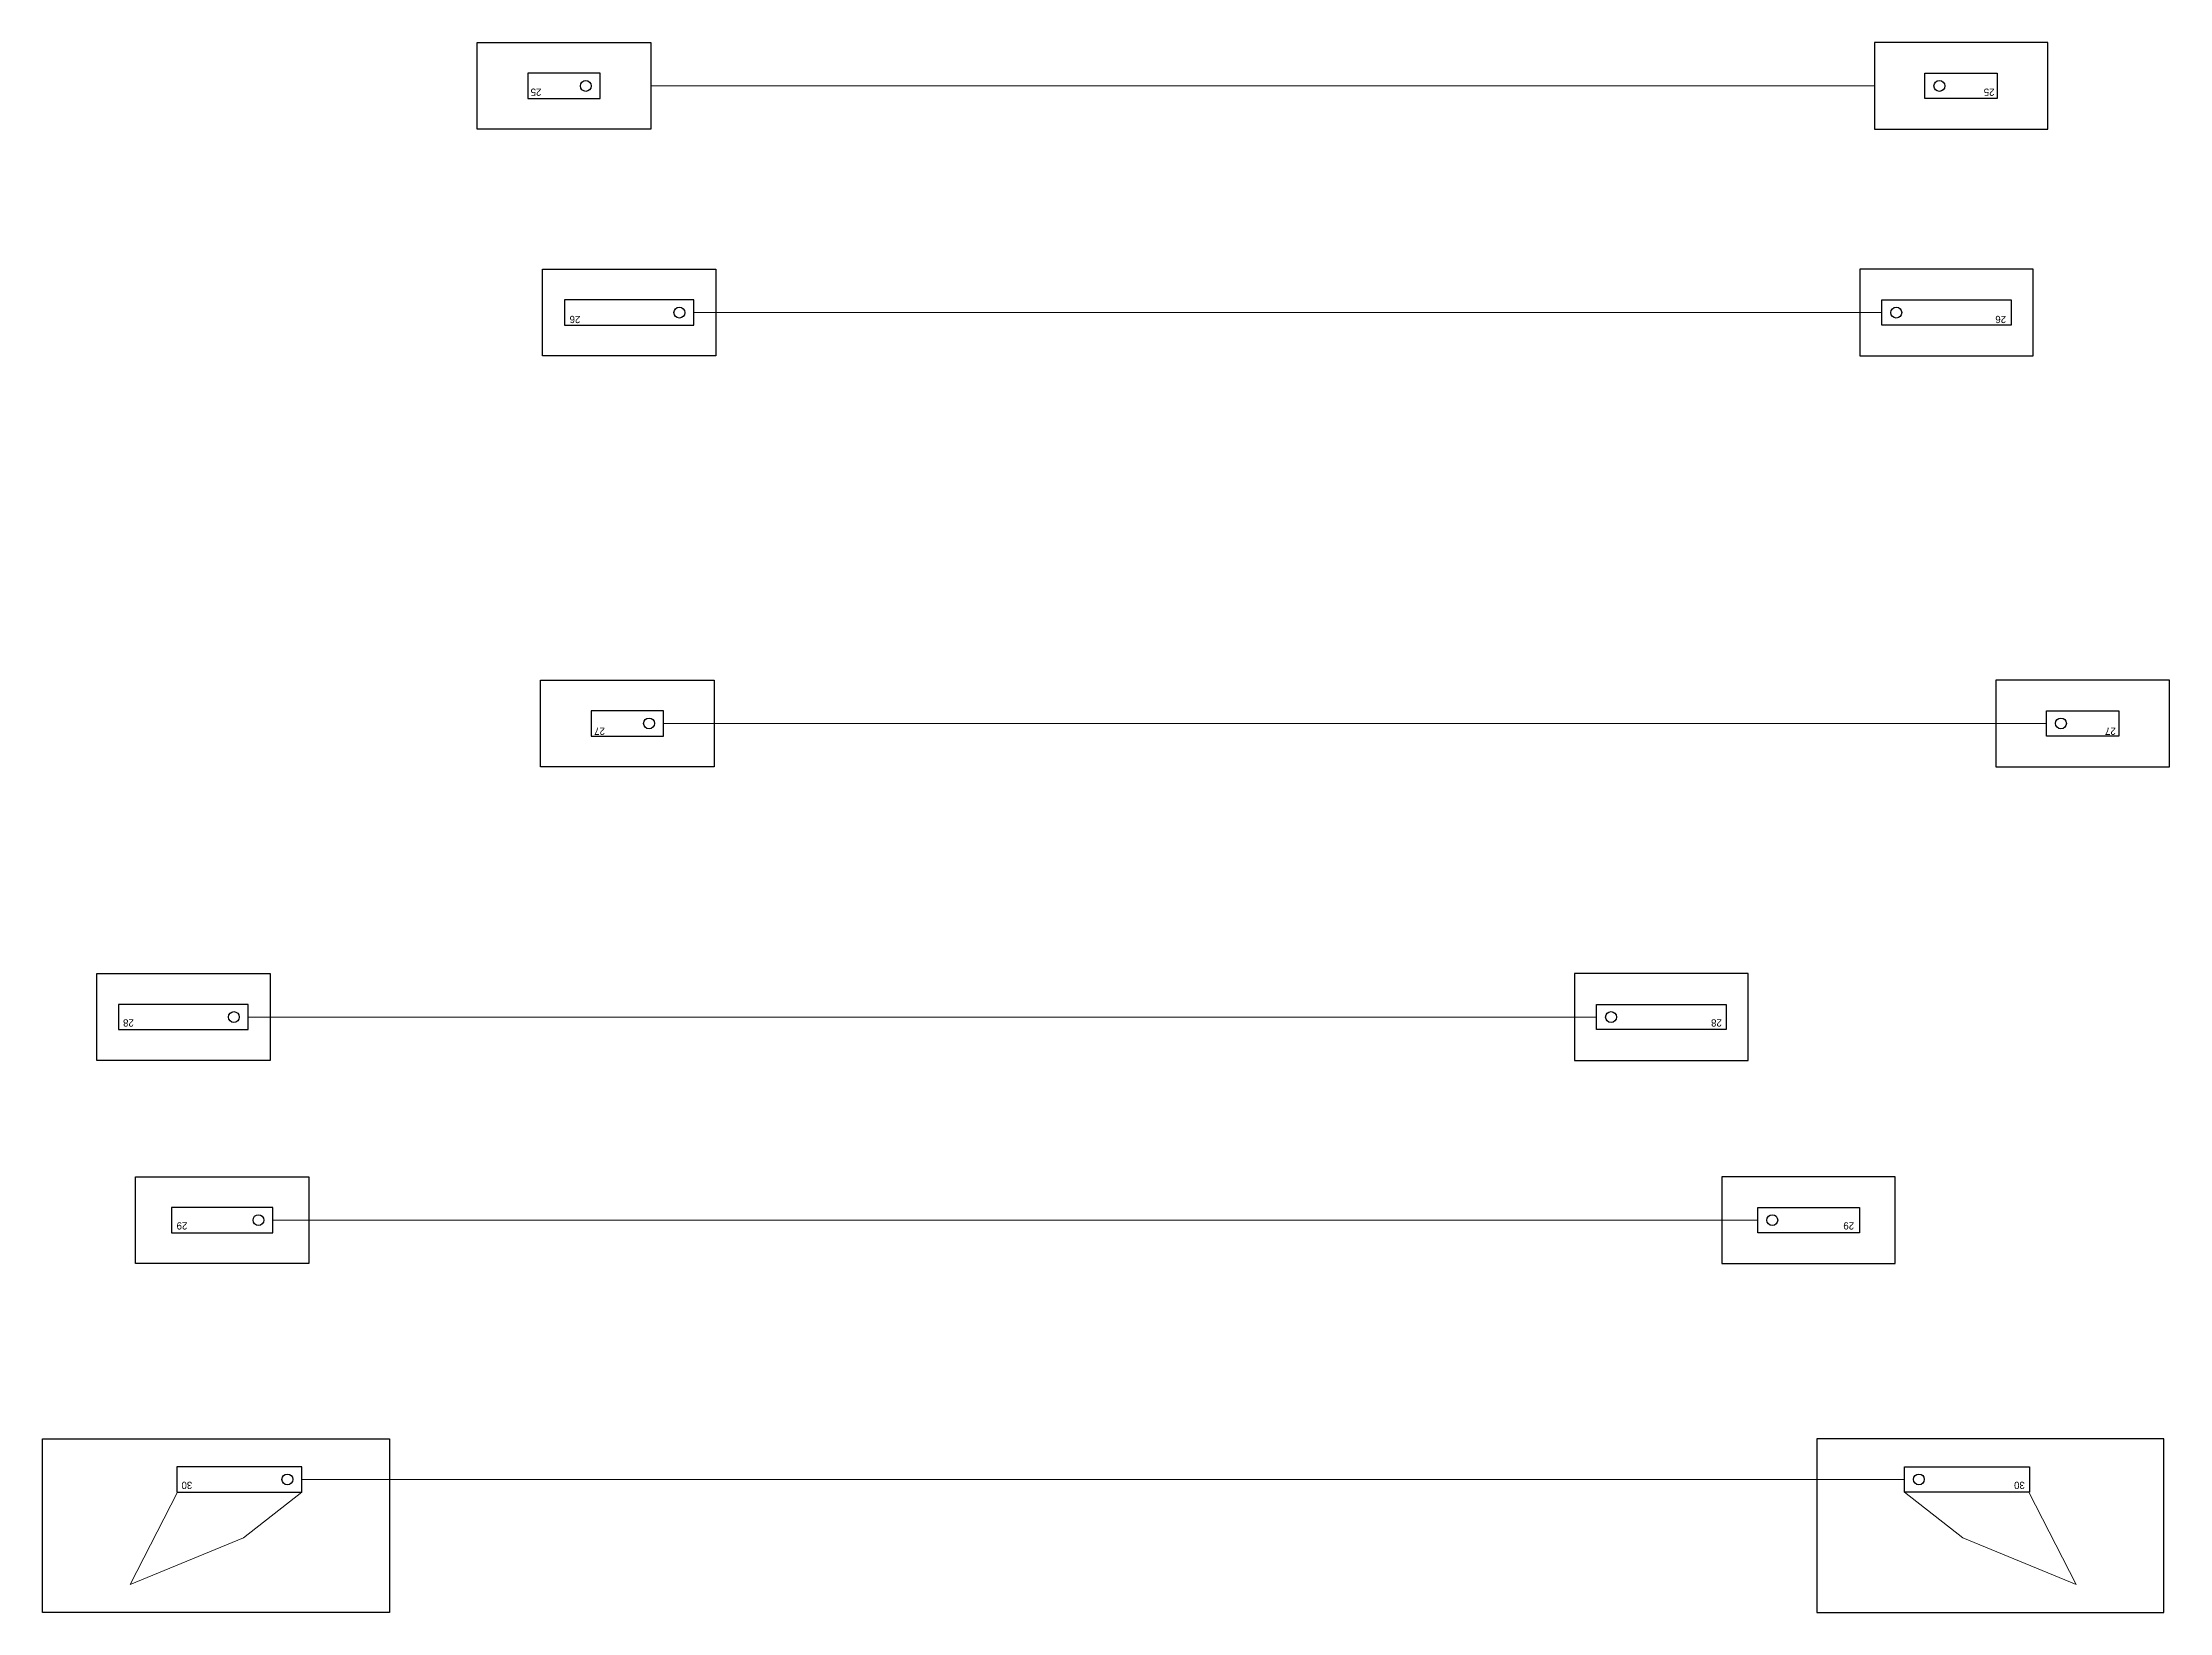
# Model space of a CAD drawing. Header units: inches. Extents: x -1211 to 852, y -6208 to -4135.
# Drawn here: x 263 to 852, y -5989 to -5555 of the extents above; entities that cross this region are included whole.
import ezdxf

# ---------------------------------------------------------------- set-up
doc = ezdxf.new("R2010")
doc.units = ezdxf.units.IN
doc.header["$LTSCALE"] = 0.2
doc.header["$MEASUREMENT"] = 0
doc.header["$PDMODE"] = 1
doc.header["$PDSIZE"] = -2
doc.layers.add('Anchoring', color=1, linetype='Continuous')
doc.layers.add('Annotation', color=7, linetype='Continuous', lineweight=9)
doc.layers.add('Whippit', color=1, linetype='Continuous', lineweight=5)

msp = doc.modelspace()

# ---------------------------------------------------------------- linework, layer by layer
at = {"layer": 'Anchoring'}
for points in [[(383.66, -5578.72), (383.66, -5554.72), (431.66, -5554.72), (431.66, -5578.72)], [(818.08, -5578.72), (818.08, -5554.72), (770.08, -5554.72), (770.08, -5578.72)], [(397.64, -5570.22), (417.68, -5570.22), (417.68, -5563.22), (397.64, -5563.22)], [(804.09, -5570.22), (784.06, -5570.22), (784.06, -5563.22), (804.09, -5563.22)], [(401.69, -5641.41), (401.69, -5617.41), (449.69, -5617.41), (449.69, -5641.41)], [(814.02, -5641.41), (814.02, -5617.41), (766.02, -5617.41), (766.02, -5641.41)], [(407.82, -5632.91), (443.56, -5632.91), (443.56, -5625.91), (407.82, -5625.91)], [(807.9, -5632.91), (772.15, -5632.91), (772.15, -5625.91), (807.9, -5625.91)], [(401.15, -5755.03), (401.15, -5731.03), (449.15, -5731.03), (449.15, -5755.03)], [(851.7, -5755.03), (851.7, -5731.03), (803.7, -5731.03), (803.7, -5755.03)], [(415.13, -5746.55), (435.17, -5746.55), (435.17, -5739.55), (415.13, -5739.55)], [(837.72, -5746.55), (817.69, -5746.55), (817.69, -5739.55), (837.72, -5739.55)], [(278.4, -5836.22), (278.4, -5812.22), (326.4, -5812.22), (326.4, -5836.22)], [(735.17, -5836.22), (735.17, -5812.22), (687.17, -5812.22), (687.17, -5836.22)], [(284.47, -5827.72), (320.33, -5827.72), (320.33, -5820.72), (284.47, -5820.72)], [(729.09, -5827.72), (693.24, -5827.72), (693.24, -5820.72), (729.09, -5820.72)], [(289.1, -5892.39), (289.1, -5868.39), (337.1, -5868.39), (337.1, -5892.39)], [(775.88, -5892.39), (775.88, -5868.39), (727.88, -5868.39), (727.88, -5892.39)], [(299.05, -5883.89), (327.14, -5883.89), (327.14, -5876.89), (299.05, -5876.89)], [(765.93, -5883.89), (737.84, -5883.89), (737.84, -5876.89), (765.93, -5876.89)], [(263.42, -5940.9), (359.42, -5940.9), (359.42, -5988.9), (263.42, -5988.9)], [(850.14, -5940.9), (754.14, -5940.9), (754.14, -5988.9), (850.14, -5988.9)], [(300.59, -5955.61), (335.15, -5955.61), (335.15, -5948.61), (300.59, -5948.61)], [(812.97, -5955.61), (778.4, -5955.61), (778.4, -5948.61), (812.97, -5948.61)]]:
    msp.add_lwpolyline(points, close=True, dxfattribs=at)
at = {"layer": 'Anchoring', "linetype": 'Continuous', "lineweight": 15}
for points in [[(300.71, -5955.61), (335.15, -5955.61), (319, -5968.23), (287.68, -5981.18)], [(812.84, -5955.61), (778.4, -5955.61), (794.56, -5968.23), (825.87, -5981.18)]]:
    msp.add_lwpolyline(points, close=True, dxfattribs=at)
at = {"layer": 'Anchoring'}
for centre in [(413.68, -5566.72), (788.06, -5566.72), (439.56, -5629.41), (776.15, -5629.41), (431.17, -5743.03), (821.69, -5743.03), (316.33, -5824.22), (697.24, -5824.22), (323.14, -5880.39), (741.84, -5880.39), (331.15, -5952.11), (782.4, -5952.11)]:
    msp.add_circle(centre, 1.5, dxfattribs=at)
for p in [(407.66, -5566.72), (794.08, -5566.72), (425.69, -5629.41), (790.02, -5629.41), (425.15, -5743.03), (827.7, -5743.03), (302.4, -5824.22), (711.17, -5824.22), (313.1, -5880.39), (751.88, -5880.39), (317.87, -5952.11), (795.68, -5952.11)]:
    msp.add_point(p, dxfattribs=at)
at = {"layer": 'Whippit'}
for p, q in [((431.66, -5566.72), (770.08, -5566.72)), ((443.56, -5629.41), (772.15, -5629.41)), ((435.17, -5743.05), (817.69, -5743.05)), ((320.33, -5824.22), (693.24, -5824.22)), ((327.14, -5880.39), (737.84, -5880.39)), ((335.15, -5952.11), (778.4, -5952.11))]:
    msp.add_line(p, q, dxfattribs=at)

# ---------------------------------------------------------------- texts
at = {"layer": 'Annotation', "char_height": 2, "rotation": 180}
for s, insert, attachment_point in [('25', (398.42, -5569.45), 3), ('25', (803.31, -5569.45), 1), ('26', (409.2, -5632.31), 3), ('26', (806.52, -5632.31), 1), ('27', (416.01, -5746.19), 3), ('27', (836.85, -5746.19), 1), ('28', (285.68, -5826.86), 3), ('28', (727.89, -5826.86), 1), ('29', (300.5, -5882.99), 3), ('29', (764.48, -5882.99), 1), ('30', (301.85, -5954.75), 3), ('30', (811.7, -5954.75), 1)]:
    msp.add_mtext_dynamic_manual_height_columns(s, width=4, gutter_width=1, heights=[0], dxfattribs=dict(at, insert=insert, attachment_point=attachment_point))

doc.saveas('drawing.dxf')
